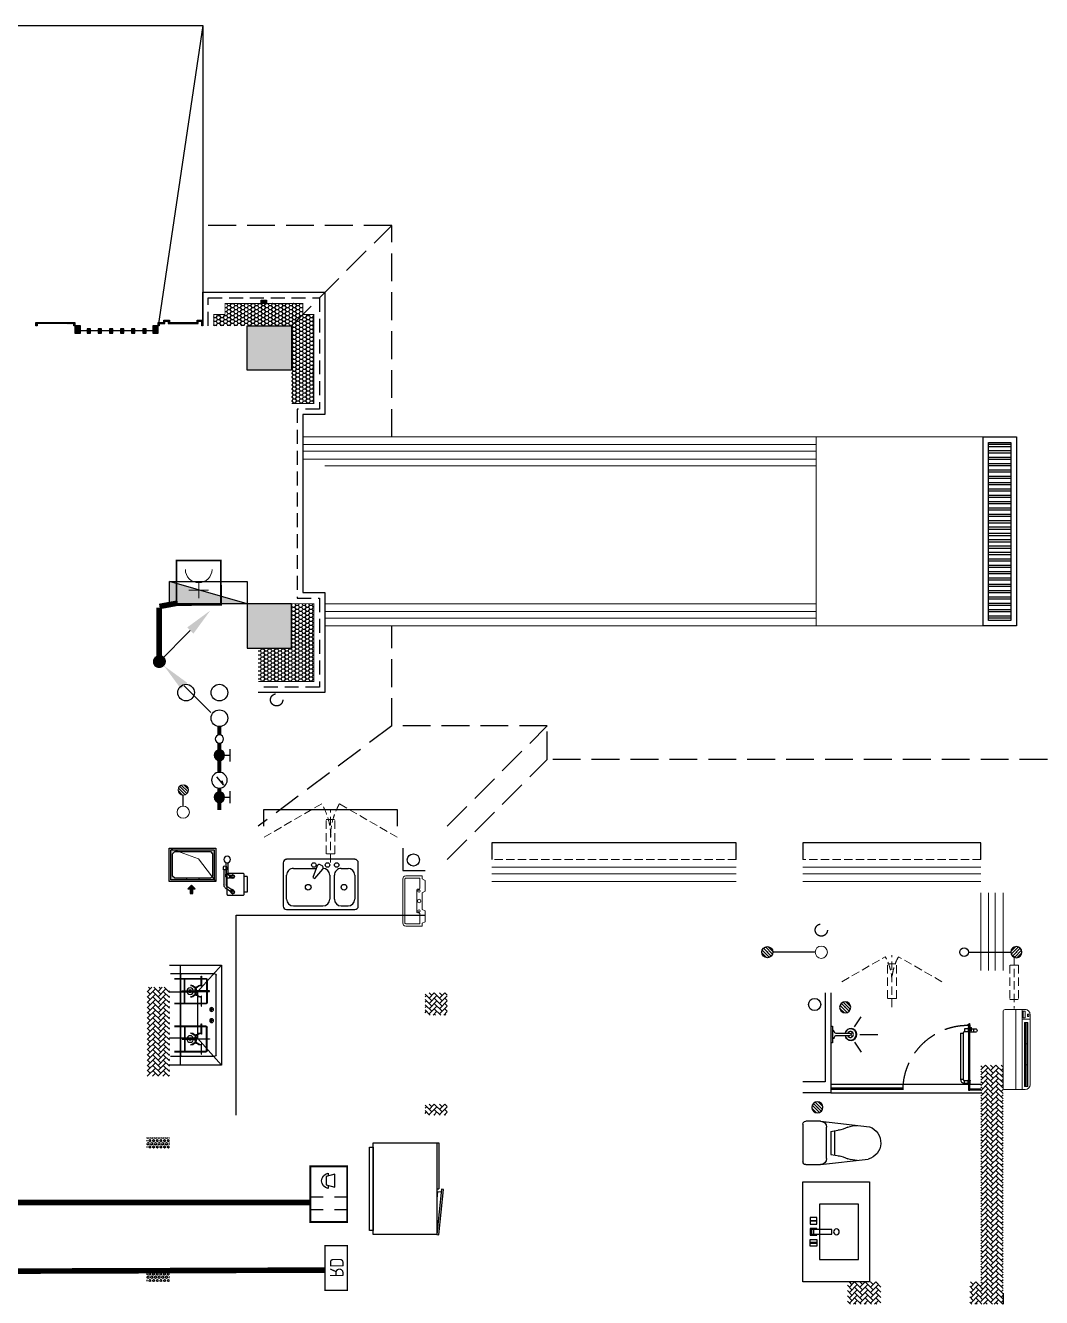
# Model space of a CAD drawing. Extents: x 3443499 to 7125205, y -1700016 to -264854.
# Drawn here: x 3533614 to 3542755, y -1042412 to -1030972 of the extents above; entities that cross this region are included whole.
import ezdxf
from ezdxf.enums import TextEntityAlignment as Align

# ---------------------------------------------------------------- set-up
doc = ezdxf.new("R2010")
doc.units = 0
doc.header["$LTSCALE"] = 1000
doc.header["$MEASUREMENT"] = 0
doc.linetypes.add('DASH', pattern=[0.35, 0.25, -0.1])
doc.linetypes.add('HIDDEN', pattern=[0.375, 0.25, -0.125])
doc.layers.get('0').update_dxf_attribs({"linetype": 'CONTINUOUS'})
for name, color, linetype in [('!校对', 2, 'CONTINUOUS'), ('A-EQPM-MECH', 191, 'CONTINUOUS'), ('AH-FURNITURE', 1, 'CONTINUOUS'), ('EQUIP-安防', 3, 'CONTINUOUS'), ('EQUIP_消火栓', 7, 'CONTINUOUS'), ('IP-bath&kitchen-JOHNSON', 4, 'CONTINUOUS'), ('LVTRY', 252, 'CONTINUOUS'), ('LWIRE', 4, 'CONTINUOUS'), ('P-bath&kitchen-JOHNSON', 4, 'CONTINUOUS'), ('VPIPE-中水', 122, 'CONTINUOUS'), ('VPIPE-凝结', 150, 'CONTINUOUS'), ('VPIPE-消防', 1, 'TG_X'), ('VPIPE-给水', 3, 'TG_J'), ('VPIPE-雨水', 4, 'DASH'), ('WIRE-安防', 4, 'CONTINUOUS'), ('WIRE-消防', 4, 'CONTINUOUS'), ('WIRE-综合布线', 5, 'DASH'), ('保温', 6, 'CONTINUOUS'), ('卫生间', 6, 'CONTINUOUS'), ('建筑-排气道', 252, 'CONTINUOUS'), ('污水', 3, 'CONTINUOUS'), ('看线', 185, 'CONTINUOUS'), ('立面', 73, 'CONTINUOUS'), ('立面-看线', 251, 'CONTINUOUS'), ('给水', 4, 'CONTINUOUS'), ('铝合金', 144, 'CONTINUOUS')]:
    doc.layers.add(name, color=color, linetype=linetype)
for name, color, linetype, lineweight in [('EQUIP-消防', 3, 'CONTINUOUS', 20), ('EQUIP_地漏', 7, 'CONTINUOUS', 18), ('PUB_HATCH', 8, 'CONTINUOUS', 9), ('STAIR', 252, 'CONTINUOUS', 20), ('VPIPE-废水', 31, 'TG_F', 18), ('WINDOW', 146, 'CONTINUOUS', 20), ('平面-栏杆', 56, 'CONTINUOUS', 15), ('平面-看线', 252, 'CONTINUOUS', 15), ('平面-空调室内机', 176, 'CONTINUOUS', 9), ('平面-空调预留孔', 252, 'CONTINUOUS', 15), ('立面-洞口示意', 252, 'CONTINUOUS', 13)]:
    doc.layers.add(name, color=color, linetype=linetype, lineweight=lineweight)
doc.styles.add('_TEL_DIM', font='SIMPLEX', dxfattribs={"width": 0.8, "height": 3.5, "bigfont": 'HZTXT'})
doc.styles.add('DIM_FONT', font='SIMPLEX', dxfattribs={"width": 0.7, "bigfont": 'GBCBIG'})
doc.styles.get("Standard").update_dxf_attribs({"font": 'gbenor.shx', "bigfont": 'gbcbig.shx'})
doc.styles.add('TG_LINETYPE', font='SIMPLEX', dxfattribs={"width": 0.8, "height": 3, "bigfont": 'HZTXT'})
doc.linetypes.add('TG_F', pattern='A,2,-0.3,["F",TG_LINETYPE,S=0.1,R=0,X=-0.23,Y=-0.15],0', length=2.3)
doc.linetypes.add('TG_J', pattern='A,2,-0.22,["J",TG_LINETYPE,S=0.1,R=0,X=-0.18,Y=-0.15],0', length=2.22)
doc.linetypes.add('TG_X', pattern='A,4,-0.3,["X",TG_LINETYPE,S=0.1,R=0,X=-0.23,Y=-0.15],0', length=4.3)

# ---------------------------------------------------------------- blocks, each defined once
blk = doc.blocks.new('135')
blk.add_hatch(color=256).paths.add_polyline_path([(5, 2), (4, -1), (-5, 2), (-4, 5)])
for p, q in [((-6, 19), (-3, 19)), ((-3, 19), (-6, 19)), ((-6, 3), (5, -2)), ((-6, 3), (-5, 3)), ((-5, 11), (-5, 31)), ((5, 11), (-5, 11)), ((5, 10), (-5, 10)), ((-5, 3), (-4, 6)), ((-4, 6), (5, 2)), ((0, 0), (0, 39)), ((6, 19), (3, 19)), ((3, 19), (6, 19)), ((4, -1), (5, 2)), ((5, 11), (5, 32)), ((4, -1), (6, -2))]:
    blk.add_line(p, q)
for centre, radius, start, end in [((6, 16), 13.5, 151.0147, 204.8403), ((13, 4), 20.5, 163.0924, 182.0012), ((-6, 4), 1, 184.2275, 248.4661), ((-5, 22), 0.5, 335.7643, 151.0147), ((4, 18), 9.42, 155.7643, 171.9773), ((9, 15), 14.6, 166.278, 198.0953), ((14, 4), 19.5, 163.7443, 182.5269), ((-5, 3), 0.5, 181.9385, 247.2597), ((5, 22), 0.5, 29.8425, 204.574), ((-6, 17), 11.7, 10.475, 24.574), ((-6, 15), 12.4, 338.6449, 16.0476), ((29, 7), 24, 172.9439, 199.2318), ((-6, 16), 13.4, 334.9111, 29.8425), ((26, 6), 20.6, 169.1454, 199.9526), ((6, -1), 1.17, 247.4597, 19.9526), ((6, -1), 0.5, 247.4597, 19.2318)]:
    blk.add_arc(centre, radius, start, end)
blk.add_open_spline([(-5, 31), (-4, 31), (-2, 33), (1, 29), (3, 31), (5, 32)], degree=3, knots=[0, 0, 0, 0, 3.066329, 6.218313, 11.124135, 11.124135, 11.124135, 11.124135])
blk = doc.blocks.new('FSFSFSFS')
at = {"color": 252}
for p, q in [((496253, 524926), (496295, 524968)), ((496256, 524900), (496321, 524965)), ((496267, 524883), (496338, 524954)), ((496284, 524872), (496349, 524937)), ((496309, 524869), (496352, 524911)), ((496503, 524026), (496545, 524068)), ((496506, 524000), (496571, 524065)), ((496517, 523983), (496588, 524054)), ((496534, 523972), (496599, 524037)), ((496559, 523969), (496602, 524011)), ((496523, 523893), (496083, 523843)), ((496523, 523893), (496657, 523893)), ((496682, 523868), (496682, 523528)), ((496431, 523802), (496352, 523815)), ((496399, 523807), (496399, 523590)), ((496431, 523802), (496431, 523595)), ((496470, 523557), (496470, 523840)), ((496523, 523503), (496095, 523552)), ((496431, 523595), (496352, 523582)), ((496657, 523503), (496523, 523503))]:
    blk.add_line(p, q, dxfattribs=at)
for points in [[(496182, 523148), (496532, 523148), (496532, 522649), (496182, 522649)], [(496617, 523029), (496617, 522969), (496557, 522969), (496557, 523029)], [(496562, 523002), (496562, 522996), (496612, 522996), (496612, 523002)], [(496587, 522919), (496587, 522879), (496422, 522879), (496422, 522919)], [(496617, 522769), (496617, 522829), (496557, 522829), (496557, 522769)], [(496587, 522879), (496587, 522919), (496607, 522919), (496607, 522879)], [(496562, 522796), (496562, 522802), (496612, 522802), (496612, 522796)]]:
    blk.add_lwpolyline(points, close=True, dxfattribs=at)
blk.add_lwpolyline([(496557, 522919), (496557, 522929), (496617, 522929), (496617, 522869), (496557, 522869), (496557, 522879)], dxfattribs=at)
blk.add_circle((496381, 522899), 26, dxfattribs=at)
for centre, radius, start, end in [((496195, 523632), 224, 68.5202, 90), ((496523, 523840), 53.3, 90, 180), ((496657, 523868), 25, 0, 90), ((496135, 523700), 153, 109.8819, 254.9227), ((496408, 524103), 294, 243.5369, 261.4828), ((496195, 523765), 224, 270, 291.4798), ((496408, 523293), 294, 98.5172, 116.4631), ((496523, 523557), 53.3, 180, 270), ((496657, 523528), 25, 270, 0)]:
    blk.add_arc(centre, radius, start, end, dxfattribs=at)
for centre, major_axis, start_param, end_param in [((496302, 524918), (35.4, 35.4), 5.497787, 11.780972), ((496552, 524018), (-35.4, 35.4), 3.926991, 10.210176)]:
    blk.add_ellipse(centre, major_axis=major_axis, ratio=1, start_param=start_param, end_param=end_param, dxfattribs=at)
for p in [(496302, 524918), (496552, 524018)]:
    blk.add_point(p, dxfattribs=at)
at = {"layer": 'IP-bath&kitchen-JOHNSON', "color": 252}
for p, q in [((496432, 525048), (496432, 524148)), ((496482, 525048), (496482, 524248)), ((496219, 524742), (496157, 524831)), ((496171, 524673), (496008, 524673)), ((496259, 524684), (496383, 524684)), ((496259, 524663), (496383, 524663)), ((496432, 524747), (496432, 524600)), ((496219, 524605), (496157, 524516)), ((496432, 524228), (495082, 524228)), ((496432, 524193), (495782, 524193)), ((495782, 524183), (495782, 524193)), ((496482, 524248), (496682, 524248)), ((495082, 524183), (495182, 524183)), ((495082, 524173), (495182, 524173)), ((496432, 524148), (495082, 524148)), ((495182, 524173), (495182, 524183)), ((496432, 524183), (495782, 524183)), ((496432, 524148), (496682, 524148))]:
    blk.add_line(p, q, dxfattribs=at)
for points in [[(496383, 524684, 0.21439), (496402, 524700, 7.649644)], [(496383, 524663, -0.214893), (496402, 524647, -7.649644)], [(496402, 524700, -0.364142), (496417, 524711, -0.020495)], [(496402, 524647, 0.364142), (496417, 524636, 0.020495)]]:
    blk.add_lwpolyline(points, format="xyb", dxfattribs=at)
blk.add_lwpolyline([(496432, 524747), (496417, 524747), (496417, 524600), (496432, 524600)], dxfattribs=at)
blk.add_arc((496259, 524674), 10.5, 89.9915, 269.9915, dxfattribs=at)
at = {"layer": 'IP-bath&kitchen-JOHNSON', "color": 252, "extrusion": (0, 0, -1)}
for centre, major_axis, ratio, start_param, end_param in [((496251, 524674), (0, 53.6), 0.987577, 1.76809, 7.656688), ((496254, 524674), (0, 51), 0.990052, 1.778622, 7.646156), ((496255, 524674), (0, 26.8), 0.994812, 1.973916, 7.450862), ((496243, 524686), (-1.43, 0), 0.85, 4.712389, 10.995574), ((496243, 524661), (-1.43, 0), 0.85, 4.712389, 10.995574), ((496268, 524686), (-1.43, 0), 0.85, 4.712389, 10.995574), ((496268, 524661), (-1.43, 0), 0.85, 4.712389, 10.995574)]:
    blk.add_ellipse(centre, major_axis=major_axis, ratio=ratio, start_param=start_param, end_param=end_param, dxfattribs=at)
at = {"layer": 'LVTRY', "color": 252}
for p, q in [((495176, 524723), (495121, 524723)), ((495176, 524697), (495121, 524697)), ((495145, 524697), (495145, 524723)), ((495168, 524735), (495166, 524733)), ((495166, 524708), (495166, 524733)), ((495168, 524706), (495166, 524708)), ((495171, 524735), (495168, 524735)), ((495168, 524735), (495168, 524718)), ((495168, 524706), (495168, 524723)), ((495171, 524706), (495168, 524706)), ((495171, 524735), (495171, 524706)), ((495186, 524735), (495184, 524734)), ((495184, 524733), (495184, 524734)), ((495184, 524708), (495184, 524707)), ((495186, 524706), (495184, 524707)), ((495192, 524735), (495186, 524735)), ((495186, 524733), (495186, 524735)), ((495186, 524708), (495186, 524706)), ((495192, 524706), (495186, 524706)), ((495190, 524735), (495187, 524733)), ((495187, 524718), (495187, 524733)), ((495187, 524718), (495187, 524708)), ((495190, 524706), (495187, 524708)), ((495190, 524716), (495190, 524735)), ((495190, 524725), (495190, 524706)), ((495192, 524706), (495192, 524735)), ((495198, 524723), (495230, 524723)), ((495198, 524697), (495230, 524697)), ((495230, 524723), (495230, 524697)), ((495240, 524687), (495240, 524271)), ((495265, 524687), (495240, 524687)), ((495265, 524687), (495265, 524271)), ((495179, 524263), (495177, 524261)), ((495177, 524235), (495177, 524261)), ((495179, 524233), (495179, 524263)), ((495181, 524263), (495179, 524263)), ((495181, 524233), (495179, 524233)), ((495181, 524233), (495181, 524263)), ((495193, 524263), (495196, 524263)), ((495193, 524263), (495193, 524233)), ((495193, 524233), (495196, 524233)), ((495196, 524263), (495196, 524233)), ((495196, 524263), (495198, 524261)), ((495196, 524233), (495198, 524235)), ((495198, 524261), (495198, 524235)), ((495230, 524261), (495198, 524261)), ((495230, 524235), (495198, 524235)), ((495230, 524235), (495230, 524261)), ((495265, 524271), (495240, 524271)), ((496682, 523348), (496082, 523348)), ((496082, 523348), (496082, 522448)), ((496682, 522448), (496682, 523348)), ((496082, 522448), (496682, 522448))]:
    blk.add_line(p, q, dxfattribs=at)
blk.add_lwpolyline([(495182, 524173), (495182, 524760), (495192, 524760), (495192, 524173)], close=True, dxfattribs=at)
blk.add_arc((495130, 524710), 15.3, 124.0384, 235.947, dxfattribs=at)
at = {"layer": 'LVTRY', "color": 252, "extrusion": (0, 0, -1)}
for centre, major_axis, start_param, end_param in [((495230, 524687), (7.33, 7.33), -0.78527, 0.785526), ((495230, 524271), (7.33, 7.33), 0.785526, 2.356322), ((495230, 524271), (-25.3, 25.3), 2.356322, 3.927118)]:
    blk.add_ellipse(centre, major_axis=major_axis, ratio=1, start_param=start_param, end_param=end_param, dxfattribs=at)
at = {"layer": 'P-bath&kitchen-JOHNSON', "color": 252, "linetype": 'DASH'}
blk.add_arc((495196, 524171), 586, 0.6078, 90.2033, dxfattribs=at)
at = {"layer": 'LVTRY', "color": 252, "rotation": 180.0073149038002}
blk.add_blockref('135', (495187, 524771), dxfattribs=at)
blk = doc.blocks.new('rtyg7uyhg')
at = {"layer": 'LVTRY'}
for p, q in [((193590, 45458), (193590, 45069)), ((194235, 45489), (193621, 45489)), ((193896, 45430), (193858, 45326)), ((193926, 45440), (193940, 45432)), ((194265, 45069), (194265, 45458)), ((193621, 45131), (193621, 45346)), ((193682, 45407), (193888, 45407)), ((193858, 45326), (193875, 45316)), ((193875, 45316), (193946, 45401)), ((194010, 45346), (194010, 45131)), ((194051, 45131), (194051, 45346)), ((194112, 45407), (194173, 45407)), ((194235, 45346), (194235, 45131)), ((193621, 45039), (194235, 45039)), ((193948, 45069), (193682, 45069)), ((194173, 45069), (194112, 45069))]:
    blk.add_line(p, q, dxfattribs=at)
for centre, radius in [((193866, 45438), 20.5), ((193989, 45438), 20.5), ((194071, 45438), 20.5), ((193815, 45238), 25.6), ((194137, 45238), 25.6)]:
    blk.add_circle(centre, radius, dxfattribs=at)
for centre, radius, start, end in [((193621, 45458), 30.7, 90, 180), ((193916, 45423), 20.5, 60, 159.4623), ((193930, 45414), 20.5, 320.5377, 60), ((194235, 45458), 30.7, 360, 90), ((193682, 45346), 61.4, 90, 180), ((193948, 45346), 61.4, 360, 90), ((194112, 45346), 61.4, 90, 180), ((194173, 45346), 61.4, 360, 90), ((193682, 45131), 61.4, 180, 270), ((193948, 45131), 61.4, 270, 360), ((194112, 45131), 61.4, 180, 270), ((194173, 45131), 61.4, 270, 360), ((193621, 45069), 30.7, 180, 270), ((194235, 45069), 30.7, 270, 360)]:
    blk.add_arc(centre, radius, start, end, dxfattribs=at)
at = {"layer": 'LVTRY', "style": 'DIM_FONT', "width": 0.8, "flags": 9}
for tag in ['YSIZE', 'XSIZE']:
    blk.add_attdef(tag, (193928, 45488), '', height=0.5, rotation=90, dxfattribs=at)
blk = doc.blocks.new('A-Kitchen-7')
at = {"layer": 'LVTRY'}
for p, q in [((-519, 780), (-7, 834)), ((-515, 756), (-519, 780)), ((-4, 811), (-515, 756)), ((515, 756), (-515, 756)), ((-515, 756), (-515, 40)), ((-486, 761), (-485, 756)), ((-29, 767), (-112, 756)), ((-29, 767), (-35, 806)), ((-7, 834), (-4, 811)), ((515, 780), (0, 780)), ((0, 756), (0, 780)), ((515, 756), (515, 780)), ((515, 40), (515, 756)), ((-515, 40), (515, 40))]:
    blk.add_line(p, q, dxfattribs=at)
blk.add_lwpolyline([(-469, 40), (-469, 0), (469, 0), (469, 40)], close=True, dxfattribs=at)
blk = doc.blocks.new('A$C60D053AF')
at = {"layer": 'AH-FURNITURE', "color": 8}
for p, q in [((233, -90), (128, -90)), ((233, -110), (128, -110)), ((193, -71), (328, -71)), ((193, -91), (328, -91)), ((342, -97), (370, -143)), ((356, -83), (384, -129)), ((245, -129), (245, -122)), ((265, -129), (265, -122)), ((255, -281), (255, -251)), ((255, -281), (393, -281)), ((393, -281), (393, -251))]:
    blk.add_line(p, q, dxfattribs=at)
for points in [[(170, -68, 1), (170, -94), (193, -94), (193, -68)], [(234, -251), (414, -251, 0.414214), (424, -241), (424, -111, 0.414214), (414, -101), (234, -101, 0.414214), (224, -111), (224, -241, 0.414214)], [(268, -122), (268, -107, 0.414214), (248, -87), (233, -87), (233, -113), (242, -113), (242, -122)], [(242, -152, 1), (268, -152), (268, -129), (242, -129)], [(384, -161, 1), (402, -143), (386, -127), (368, -145)]]:
    blk.add_lwpolyline(points, format="xyb", close=True, dxfattribs=at)
for centre, radius in [((100, -100), 30), ((255, -152), 15), ((255, -152), 10), ((393, -152), 15), ((393, -152), 10)]:
    blk.add_circle(centre, radius, dxfattribs=at)
for radius in [40, 20]:
    blk.add_arc((328, -111), radius, 45, 90, dxfattribs=at)
blk = doc.blocks.new('FRSDFDGDGDRGDR')
at = {"layer": '平面-空调预留孔', "color": 252}
for p, q in [((699612, 775044), (699612, 775441)), ((699619, 775448), (699746, 775448)), ((699746, 775448), (699746, 775355)), ((699720, 775342), (699720, 775143)), ((699727, 775349), (699740, 775349)), ((699727, 775136), (699740, 775136)), ((699746, 775130), (699746, 775037)), ((699746, 775037), (699619, 775037))]:
    blk.add_line(p, q, dxfattribs=at)
blk.add_lwpolyline([(699766, 775167), (699793, 775154), (699793, 775057), (699766, 775044), (699766, 775018), (699619, 775018, -0.414214), (699593, 775044), (699593, 775441, -0.414214), (699619, 775468), (699766, 775468), (699766, 775441), (699793, 775428), (699793, 775332), (699766, 775318)], format="xyb", close=True, dxfattribs=at)
for centre, radius in [((699740, 775332), 10.6), ((699740, 775243), 15.8), ((699740, 775154), 10.6)]:
    blk.add_circle(centre, radius, dxfattribs=at)
for centre, start, end in [((699619, 775441), 90, 180), ((699727, 775342), 90, 180), ((699740, 775355), 270, 360), ((699727, 775143), 180, 270), ((699740, 775130), 0, 90), ((699619, 775044), 180, 270)]:
    blk.add_arc(centre, 6.6, start, end, dxfattribs=at)
blk = doc.blocks.new('*U161')
h = blk.add_hatch(color=5)
h.set_gradient(color1=(0, 0, 255), rotation=180, tint=1)
h.paths.add_polyline_path([(0, 0), (-6.35, -6.35), (-6.35, -2.159), (-15, -2.159), (-15, 2.159), (-6.35, 2.159), (-6.35, 6.35)])
at = {"color": 0, "linetype": 'Continuous'}
blk.add_lwpolyline([(0, 0), (-6.35, -6.35), (-6.35, -2.159), (-15, -2.159), (-15, 2.159), (-6.35, 2.159), (-6.35, 6.35)], close=True, dxfattribs=at)
blk = doc.blocks.new('sgrsefv')
at = {"layer": 'PUB_HATCH'}
blk.add_hatch(color=252, dxfattribs=at).paths.add_polyline_path([(1112933, 840916), (1112933, 840646), (1113073, 840646), (1113073, 840661), (1112968, 840661), (1112948, 840681), (1112948, 840881), (1112968, 840901), (1113288, 840901), (1113308, 840881), (1113308, 840681), (1113288, 840661), (1113183, 840661), (1113183, 840646), (1113323, 840646), (1113323, 840916)])
at = {"layer": 'LVTRY', "color": 252}
for p, q in [((1113073, 840661), (1113073, 840646)), ((1113183, 840661), (1113183, 840646))]:
    blk.add_line(p, q, dxfattribs=at)
for points in [[(1112918, 840931), (1113338, 840931), (1113338, 840631), (1112918, 840631)], [(1112933, 840916), (1113323, 840916), (1113323, 840646), (1112933, 840646)], [(1113288, 840661), (1112968, 840661), (1112948, 840681), (1112948, 840881), (1112968, 840901), (1113288, 840901), (1113308, 840881), (1113308, 840681), (1113288, 840661)]]:
    blk.add_lwpolyline(points, close=True, dxfattribs=at)
at = {"layer": '立面-洞口示意', "color": 252}
blk.add_lwpolyline([(1112918, 840931), (1113182, 840837), (1113338, 840631)], dxfattribs=at)
at = {"layer": '建筑-排气道', "color": 252, "xscale": -5, "yscale": 5, "zscale": 5, "rotation": 270}
blk.add_blockref('*U161', (1113118, 840599), dxfattribs=at)
blk = doc.blocks.new('GDGDGDRGDG')
at = {"layer": 'IP-bath&kitchen-JOHNSON', "color": 8}
blk.add_lwpolyline([(500282, 526348), (500282, 526148), (500082, 526148)], dxfattribs=at)
at = {"layer": 'LVTRY', "color": 251}
for p, q in [((502128, 525056), (501912, 525298)), ((502382, 525298), (501912, 525298)), ((501912, 525298), (501912, 524398)), ((502282, 524398), (502282, 525298)), ((502382, 525056), (502128, 525056)), ((502128, 525056), (502128, 524640)), ((501912, 524398), (502128, 524640)), ((502128, 524640), (502382, 524640)), ((501912, 524398), (502382, 524398))]:
    blk.add_line(p, q, dxfattribs=at)
at = {"layer": 'LVTRY'}
for p, q in [((501972, 525218), (502372, 525218)), ((501962, 524488), (501962, 525208)), ((502042, 525168), (502042, 524958)), ((502047, 525168), (502047, 524958)), ((502337, 525178), (502052, 525178)), ((502337, 525173), (502052, 525173)), ((502093, 525198), (502093, 525108)), ((502097, 525198), (502093, 525198)), ((502093, 525108), (502097, 525108)), ((502097, 525108), (502097, 525198)), ((502242, 524958), (502242, 525168)), ((502247, 524958), (502247, 525168)), ((502282, 525208), (502282, 524488)), ((502022, 525066), (502150, 525066)), ((502022, 525061), (502022, 525066)), ((502150, 525061), (502022, 525061)), ((502093, 524928), (502093, 525018)), ((502093, 525018), (502097, 525018)), ((502097, 525018), (502097, 524928)), ((502267, 525066), (502140, 525066)), ((502140, 525066), (502140, 525061)), ((502140, 525061), (502267, 525061)), ((502150, 525066), (502150, 525061)), ((502267, 525061), (502267, 525066)), ((502282, 524640), (502282, 525056)), ((501983, 524898), (502022, 524898)), ((502002, 524879), (502002, 524918)), ((502052, 524953), (502337, 524953)), ((502052, 524948), (502337, 524948)), ((502097, 524928), (502093, 524928)), ((501983, 524798), (502022, 524798)), ((502002, 524779), (502002, 524818)), ((502093, 524768), (502093, 524678)), ((502097, 524768), (502093, 524768)), ((502097, 524678), (502097, 524768)), ((502042, 524528), (502042, 524738)), ((502047, 524528), (502047, 524738)), ((502052, 524748), (502337, 524748)), ((502052, 524743), (502337, 524743)), ((502093, 524678), (502097, 524678)), ((502242, 524738), (502242, 524528)), ((502247, 524738), (502247, 524528)), ((502150, 524636), (502022, 524636)), ((502022, 524636), (502022, 524631)), ((502022, 524631), (502150, 524631)), ((502093, 524498), (502093, 524588)), ((502093, 524588), (502097, 524588)), ((502097, 524588), (502097, 524498)), ((502140, 524631), (502140, 524636)), ((502140, 524636), (502267, 524636)), ((502267, 524631), (502140, 524631)), ((502150, 524631), (502150, 524636)), ((502267, 524636), (502267, 524631)), ((502372, 524478), (501972, 524478)), ((502337, 524523), (502052, 524523)), ((502337, 524518), (502052, 524518)), ((502097, 524498), (502093, 524498))]:
    blk.add_line(p, q, dxfattribs=at)
blk.add_lwpolyline([(501782, 523948), (501782, 525748), (500082, 525748)], dxfattribs=at)
for centre, radius in [((502195, 525063), 29.7), ((502195, 525063), 11.7), ((502002, 524898), 17), ((502002, 524798), 17), ((502195, 524633), 29.7), ((502195, 524633), 11.7)]:
    blk.add_circle(centre, radius, dxfattribs=at)
for centre, radius, start, end in [((501972, 525208), 10, 90, 180), ((502272, 525208), 10, 0, 90), ((502052, 525168), 10, 90, 180), ((502052, 525168), 5, 90, 180), ((502095, 525063), 56.7, 2.2742, 87.7258), ((502095, 525063), 52.2, 2.4704, 87.5296), ((502195, 525063), 56.7, 92.2742, 177.7258), ((502195, 525063), 52.2, 92.4704, 177.5296), ((502237, 525168), 10, 0, 90), ((502237, 525168), 5, 0, 90), ((502095, 525063), 56.7, 272.2742, 357.7258), ((502095, 525063), 52.2, 272.4704, 357.5296), ((502195, 525063), 56.7, 182.2742, 267.7258), ((502195, 525063), 52.2, 182.4704, 267.5296), ((502052, 524958), 10, 180, 270), ((502052, 524958), 5, 180, 270), ((502237, 524958), 5, 270, 0), ((502237, 524958), 10, 270, 0), ((502052, 524738), 10, 90, 180), ((502052, 524738), 5, 90, 180), ((502095, 524633), 56.7, 2.2742, 87.7258), ((502095, 524633), 52.2, 2.4704, 87.5296), ((502195, 524633), 56.7, 92.2742, 177.7258), ((502195, 524633), 52.2, 92.4704, 177.5296), ((502237, 524738), 10, 0, 90), ((502237, 524738), 5, 0, 90), ((502095, 524633), 56.7, 272.2742, 357.7258), ((502095, 524633), 52.2, 272.4704, 357.5296), ((502195, 524633), 56.7, 182.2742, 267.7258), ((502195, 524633), 52.2, 182.4704, 267.5296), ((501972, 524488), 10, 180, 270), ((502052, 524528), 10, 180, 270), ((502052, 524528), 5, 180, 270), ((502237, 524528), 5, 270, 0), ((502237, 524528), 10, 270, 0), ((502272, 524488), 10, 270, 0)]:
    blk.add_arc(centre, radius, start, end, dxfattribs=at)
at = {"xscale": -1}
for name, p in [('rtyg7uyhg', (694948, 480760)), ('sgrsefv', (1615301, -314583)), ('FRSDFDGDGDRGDR', (1199875, -249369))]:
    blk.add_blockref(name, p, dxfattribs=at)
at = {"rotation": 270}
blk.add_blockref('A$C60D053AF', (501962, 526348), dxfattribs=at)
at = {"layer": 'LVTRY', "color": 1, "extrusion": (0, 0, -1), "xscale": -0.7999999999883585, "yscale": 0.7999999999883585, "zscale": -0.7999999999883585, "rotation": 270}
blk.add_blockref('A-Kitchen-7', (-500582, 523286), dxfattribs=at)
blk = doc.blocks.new('A$C001338C2')
at = {"color": 8}
for p, q in [((845, 304), (55, 304)), ((109, 215), (109, 304)), ((0, 249), (0, 22)), ((900, 22), (900, 249)), ((22, 0), (878, 0))]:
    blk.add_line(p, q, dxfattribs=at)
at = {"color": 8, "lineweight": 5}
for p, q in [((900, 215), (0, 215)), ((900, 143), (0, 143)), ((865, 279), (144, 279)), ((144, 279), (144, 266)), ((387, 279), (144, 279)), ((144, 279), (144, 253)), ((144, 266), (865, 266)), ((144, 240), (144, 253)), ((144, 253), (865, 253)), ((865, 240), (144, 240)), ((387, 240), (387, 279)), ((622, 240), (387, 240)), ((865, 279), (622, 279)), ((622, 279), (622, 240)), ((865, 253), (865, 279)), ((865, 266), (865, 240))]:
    blk.add_line(p, q, dxfattribs=at)
at = {"color": 8}
for points in [[(73, 275), (57, 275, -0.414214), (51, 281), (51, 283, -0.414214), (57, 289), (73, 289, -0.414214), (79, 283), (79, 281, -0.414214)], [(89, 226), (22, 226, -0.414214), (17, 232), (17, 243, -0.414214), (22, 249), (89, 249, -0.414214), (95, 243), (95, 232, -0.414214)]]:
    blk.add_lwpolyline(points, format="xyb", close=True, dxfattribs=at)
for centre, radius, start, end in [((55, 249), 55, 90, 180), ((845, 249), 55, 360, 90), ((22, 22), 22, 180, 270), ((878, 22), 22, 270, 360)]:
    blk.add_arc(centre, radius, start, end, dxfattribs=at)
blk = doc.blocks.new('dongkong')
at = {"layer": '平面-空调预留孔', "color": 8, "linetype": 'HIDDEN', "ltscale": 0.3}
for p, q in [((-603796, 210900), (-603796, 210431)), ((-603836, 210821), (-603836, 210511)), ((-603836, 210821), (-603756, 210821)), ((-603756, 210821), (-603756, 210511))]:
    blk.add_line(p, q, dxfattribs=at)
blk.add_lwpolyline([(-603756, 210511), (-603836, 210511)], dxfattribs=at)
blk = doc.blocks.new('A$C2705576B')
at = {"layer": '给水'}
h = blk.add_hatch(color=252, dxfattribs=at)
edge = h.paths.add_edge_path()
edge.add_arc((417, -1741), 47.2, 0, 360)
h = blk.add_hatch(color=252, dxfattribs=at)
edge = h.paths.add_edge_path()
edge.add_arc((795, -1741), 47.2, 0, 360)
at = {"layer": '给水', "color": 252}
for p, q in [((363, -1645), (472, -1645)), ((417, -1741), (417, -1645)), ((601, -1768), (525, -1704)), ((525, -1704), (564, -1715)), ((740, -1645), (849, -1645)), ((795, -1741), (795, -1645))]:
    blk.add_line(p, q, dxfattribs=at)
at = {"layer": '给水', "color": 252, "const_width": 35.4}
for points in [[(499, -1741), (302, -1741)], [(903, -1741), (641, -1741)], [(1053, -1741), (978, -1741)]]:
    blk.add_lwpolyline(points, dxfattribs=at)
at = {"layer": '给水', "color": 252}
for centre, radius in [((417, -1741), 47.2), ((570, -1741), 70.8), ((795, -1741), 47.2), ((941, -1741), 37.5)]:
    blk.add_circle(centre, radius, dxfattribs=at)
blk = doc.blocks.new('$TwtSys$00000141')
at = {"color": 1}
for p, q in [((-47, 4), (-5, 46)), ((-47, 4), (-5, 46)), ((-44, -18), (18, 44)), ((-44, -18), (18, 44)), ((-33, -33), (33, 33)), ((-33, -33), (33, 33)), ((-16, -44), (44, 16)), ((-16, -44), (44, 16)), ((6, -46), (46, -6)), ((6, -46), (46, -6))]:
    blk.add_line(p, q, dxfattribs=at)
blk.add_circle((0, 0), 47, dxfattribs=at)
blk.add_circle((0, 0), 47, dxfattribs=at)
blk = doc.blocks.new('A$C263B1184')
at = {"layer": '保温', "linetype": 'ByBlock', "ltscale": 10}
h = blk.add_hatch(dxfattribs=at)
h.set_pattern_fill('AR-HBONE', color=251, scale=55)
h.set_pattern_definition([(45, (-503782.47, -516048.46), (0, 47.4157523), [100.584, -33.528]), (135, (-503758.762, -516024.753), (3e-15, 47.4157523), [100.584, -33.528])])
h.paths.add_polyline_path([(1400, 8250), (1400, 9050), (1600, 9050), (1600, 8250)])
h = blk.add_hatch(dxfattribs=at)
h.set_pattern_fill('AR-HBONE', color=251, scale=55)
h.set_pattern_definition([(45, (-1012960.393, -342660.66), (0, 47.4157523), [100.584, -33.528]), (135, (-1012936.685, -342636.954), (3e-15, 47.4157523), [100.584, -33.528])])
h.paths.add_polyline_path([(3900, 8800), (3900, 9000), (4100, 9000), (4100, 8800)])
h = blk.add_hatch(dxfattribs=at)
h.set_pattern_fill('AR-HBONE', color=251, scale=55)
h.set_pattern_definition([(45, (-1017960.394, -343310.663), (0, 47.4157523), [100.584, -33.528]), (135, (-1017936.686, -343286.955), (3e-15, 47.4157523), [100.584, -33.528])])
h.paths.add_polyline_path([(8900, 6200), (8900, 8350), (9100, 8350), (9100, 6200)])
h = blk.add_hatch(dxfattribs=at)
h.set_pattern_fill('AR-HBONE', color=251, scale=55)
h.set_pattern_definition([(45, (-1012960.295, -343660.66), (0, 47.4157523), [100.584, -33.528]), (135, (-1012936.587, -343636.954), (3e-15, 47.4157523), [100.584, -33.528])])
h.paths.add_polyline_path([(3900, 7900), (3900, 8000), (4100, 8000), (4100, 7900)])
at = {"layer": '保温', "linetype": 'Continuous', "ltscale": 10}
h = blk.add_hatch(dxfattribs=at)
h.set_pattern_fill('HEX', color=251, scale=10, angle=90, style=0)
h.set_pattern_definition([(90, (-503782.47, -517398.46), (-16.49778, 1e-15), [9.525, -19.05]), (210, (-503782.47, -517398.46), (8.24889, -14.2874966), [9.525, -19.05]), (150, (-503782.47, -517388.935), (-8.24889, -14.2874966), [9.525, -19.05])])
h.paths.add_polyline_path([(1400, 7600), (1400, 7700), (1600, 7700), (1600, 7600)])
h = blk.add_hatch(dxfattribs=at)
h.set_pattern_fill('HEX', color=251, scale=10, angle=90, style=0)
h.set_pattern_definition([(90, (-503782.47, -518598.46), (-16.49778, 1e-15), [9.525, -19.05]), (210, (-503782.47, -518598.46), (8.24889, -14.2874966), [9.525, -19.05]), (150, (-503782.47, -518588.935), (-8.24889, -14.2874966), [9.525, -19.05])])
h.paths.add_polyline_path([(1400, 6400), (1400, 6500), (1600, 6500), (1600, 6400)])
at = {"layer": '保温', "linetype": 'ByBlock', "ltscale": 10}
h = blk.add_hatch(dxfattribs=at)
h.set_pattern_fill('AR-HBONE', color=251, scale=55)
h.set_pattern_definition([(45, (-1016860.394, -345260.66), (0, 47.4157523), [100.584, -33.528]), (135, (-1016836.686, -345236.954), (3e-15, 47.4157523), [100.584, -33.528])])
h.paths.add_polyline_path([(7700, 6200), (7700, 6400), (8000, 6400), (8000, 6200)])
h = blk.add_hatch(dxfattribs=at)
h.set_pattern_fill('AR-HBONE', color=251, scale=55)
h.set_pattern_definition([(45, (-1017760.394, -345260.66), (0, 47.4157523), [100.584, -33.528]), (135, (-1017736.686, -345236.954), (3e-15, 47.4157523), [100.584, -33.528])])
h.paths.add_polyline_path([(8800, 6200), (8800, 6400), (8900, 6400), (8900, 6200)])
at = {"layer": '保温', "color": 251, "linetype": 'ByBlock', "ltscale": 10}
blk.add_line((9100, 6300), (9100, 6200), dxfattribs=at)
blk = doc.blocks.new('$TwtSys$00000434')
at = {"color": 252}
for p, q in [((-0.5, 0.5), (-0.5, -0.5)), ((-0.5, -0.5), (0.5, 0.5)), ((0.5, 0.5), (-0.5, 0.5)), ((0.5, -0.5), (0.5, 0.5)), ((-0.5, -0.5), (0.5, -0.5))]:
    blk.add_line(p, q, dxfattribs=at)
blk.add_solid([(0.5, -0.5), (0.5, 0.5), (-0.5, -0.5)], dxfattribs=at)
blk = doc.blocks.new('HFGHFHF')
at = {"layer": '卫生间', "color": 252, "linetype": 'DASH'}
for p, q in [((288417, 688257), (289317, 689157)), ((289317, 684657), (288117, 683757)), ((289817, 683757), (290716, 684657)), ((289817, 683457), (290716, 684357))]:
    blk.add_line(p, q, dxfattribs=at)
for points in [[(289317, 687257), (289317, 689157), (287617, 689157)], [(299517, 683357), (298717, 683357), (298716, 684357), (290716, 684357), (290716, 684657), (289317, 684657), (289317, 685557)]]:
    blk.add_lwpolyline(points, dxfattribs=at)
blk = doc.blocks.new('$lvtry$00000171')
for p, q in [((-74, 11), (-11, 74)), ((-70, -27), (27, 70)), ((-53, -53), (53, 53)), ((-27, -70), (70, 27)), ((11, -74), (74, -11))]:
    blk.add_line(p, q)
blk.add_circle((0, 0), 75)
blk.add_point((0, 0))
blk = doc.blocks.new('A$C028C60F5')
at = {"color": 252}
blk.add_lwpolyline([(400, 0), (0, 0), (0, -400), (400, -400)], close=True, dxfattribs=at)
at = {"layer": 'PUB_HATCH', "color": 252}
blk.add_solid([(0, -400), (400, -400), (0, 0), (400, 0)], dxfattribs=at)
blk = doc.blocks.new('A$C3EFA6995')
for p in [(9700, 100), (9700, -2400), (15900, -2400)]:
    blk.add_blockref('A$C028C60F5', p)
at = {"xscale": -1}
blk.add_blockref('A$C028C60F5', (16300, 100), dxfattribs=at)
blk = doc.blocks.new('A$C787F6C08')
h = blk.add_hatch()
h.set_pattern_fill('ANSI32', color=252, scale=12, angle=135)
h.set_pattern_definition([(180, (0, 0), (-4e-15, -57.15), []), (180, (-19.05, 19.05), (-4e-15, -57.15), [])])
h.paths.add_polyline_path([(50, -1650), (250, -1650), (250, -50), (50, -50)])
at = {"color": 252}
for points in [[(0, 0), (300, 0), (300, -1700), (0, -1700)], [(50, -50), (250, -50), (250, -1650), (50, -1650)]]:
    blk.add_lwpolyline(points, close=True, dxfattribs=at)
blk = doc.blocks.new('A$C16051DAC')
at = {"layer": '立面'}
h = blk.add_hatch(dxfattribs=at)
h.set_pattern_fill('ANSI31', color=252, scale=2)
h.set_pattern_definition([(45, (-878350.0308, -778265.5013), (-2.24506403, 2.24506403), [])])
h.paths.add_polyline_path([(16075, 17300), (16025, 17300), (16025, 17330), (16075, 17330)])
h = blk.add_hatch(dxfattribs=at)
h.set_pattern_fill('ANSI31', color=252, scale=2)
h.set_pattern_definition([(45, (-878550.0308, -779335.0008), (-2.24506403, 2.24506403), [])])
edge = h.paths.add_edge_path()
edge.add_line((14350, 17100), (14340, 17100))
edge.add_line((14340, 17100), (14340, 17120))
edge.add_line((14340, 17120), (14010, 17120))
edge.add_line((14010, 17120), (14010, 17100))
edge.add_line((14010, 17100), (14000, 17100))
edge.add_line((14000, 17100), (14000, 17130))
edge.add_line((14000, 17130), (14350, 17130))
edge.add_line((14350, 17130), (14350, 17100))
h = blk.add_hatch(dxfattribs=at)
h.set_pattern_fill('ANSI31', color=252, scale=2)
h.set_pattern_definition([(45, (-689702.5144, -937980.51), (-2.24506403, 2.24506403), [])])
h.paths.add_polyline_path([(14400, 17100), (14350, 17100), (14350, 17033), (14400, 17033)])
h = blk.add_hatch(dxfattribs=at)
h.set_pattern_fill('ANSI31', color=252, scale=2)
h.set_pattern_definition([(45, (-689792.517, -937980.519), (-2.24506403, 2.24506403), [])])
h.paths.add_polyline_path([(14490, 17073), (14460, 17073), (14460, 17033), (14490, 17033)])
h = blk.add_hatch(dxfattribs=at)
h.set_pattern_fill('ANSI31', color=252, scale=2)
h.set_pattern_definition([(45, (-689892.517, -937980.518), (-2.24506403, 2.24506403), [])])
h.paths.add_polyline_path([(14590, 17073), (14560, 17073), (14560, 17033), (14590, 17033)])
h = blk.add_hatch(dxfattribs=at)
h.set_pattern_fill('ANSI31', color=252, scale=2)
h.set_pattern_definition([(45, (-689992.517, -937980.517), (-2.24506403, 2.24506403), [])])
h.paths.add_polyline_path([(14690, 17073), (14660, 17073), (14660, 17033), (14690, 17033)])
h = blk.add_hatch(dxfattribs=at)
h.set_pattern_fill('ANSI31', color=252, scale=2)
h.set_pattern_definition([(45, (-690092.517, -937980.5162), (-2.24506403, 2.24506403), [])])
h.paths.add_polyline_path([(14790, 17073), (14760, 17073), (14760, 17033), (14790, 17033)])
h = blk.add_hatch(dxfattribs=at)
h.set_pattern_fill('ANSI31', color=252, scale=2)
h.set_pattern_definition([(45, (-690192.517, -937980.5153), (-2.24506403, 2.24506403), [])])
h.paths.add_polyline_path([(14890, 17073), (14860, 17073), (14860, 17033), (14890, 17033)])
h = blk.add_hatch(dxfattribs=at)
h.set_pattern_fill('ANSI31', color=252, scale=2)
h.set_pattern_definition([(45, (-690292.517, -937980.5144), (-2.24506403, 2.24506403), [])])
h.paths.add_polyline_path([(14990, 17073), (14960, 17073), (14960, 17033), (14990, 17033)])
h = blk.add_hatch(dxfattribs=at)
h.set_pattern_fill('ANSI31', color=252, scale=2)
h.set_pattern_definition([(45, (-690402.5177, -937980.5138), (-2.24506403, 2.24506403), [])])
h.paths.add_polyline_path([(15100, 17100), (15050, 17100), (15050, 17033), (15100, 17033)])
h = blk.add_hatch(dxfattribs=at)
h.set_pattern_fill('ANSI31', color=252, scale=2)
h.set_pattern_definition([(45, (-690342.282, -937980.3315), (-2.24506403, 2.24506403), [])])
h.paths.add_polyline_path([(15500, 17100), (15100, 17100), (15100, 17130), (15150, 17130), (15150, 17150), (15200, 17150), (15200, 17130), (15450, 17130), (15450, 17150), (15500, 17150)])
h.paths.add_polyline_path([(15490, 17100), (15110, 17100), (15110, 17120), (15160, 17120), (15160, 17140), (15190, 17140), (15190, 17120), (15460, 17120), (15460, 17140), (15490, 17140)])
at = {"layer": '立面-看线'}
h = blk.add_hatch(dxfattribs=at)
h.set_pattern_fill('HONEY', color=252, scale=13)
h.set_pattern_definition([(0, (-419317.216, -514916.725), (30.95625, 17.872595), [20.6375, -41.275]), (120, (-419317.216, -514916.725), (-30.9562463, 17.8726014), [20.6375, -41.275]), (60, (-419317.216, -514916.725), (3.7e-06, 35.7451964), [-41.275, 20.6375])])
h.paths.add_polyline_path([(15700, 17200), (15700, 17300), (16400, 17300), (16400, 17200), (16500, 17200), (16500, 16400), (16300, 16400), (16300, 17100), (15601, 17100), (15601, 17200)])
h = blk.add_hatch(dxfattribs=at)
h.set_pattern_fill('HONEY', color=252, scale=13)
h.set_pattern_definition([(0, (-419416.579, -518416.725), (30.95625, 17.872595), [20.6375, -41.275]), (120, (-419416.579, -518416.725), (-30.9562463, 17.8726014), [20.6375, -41.275]), (60, (-419416.579, -518416.725), (3.7e-06, 35.7451964), [-41.275, 20.6375])])
h.paths.add_polyline_path([(16000, 14200), (16300, 14200), (16300, 14600), (16499, 14600), (16500, 13900), (16000, 13900)])
at = {"color": 252, "const_width": 8}
for points in [[(16300, 16400), (16500, 16400), (16500, 17200), (16400, 17200), (16400, 17300), (16110, 17300), (16110, 17300), (15990, 17300), (15990, 17300), (15700, 17300), (15700, 17200), (15600, 17200), (15600, 17100)], [(16300, 14600), (16500, 14600), (16500, 13900), (16000, 13900)]]:
    blk.add_lwpolyline(points, dxfattribs=at)
at = {"layer": 'A-EQPM-MECH', "color": 252}
for points in [[(10500, 17100), (10500, 19800), (15500, 19800), (15500, 17100)], [(15500, 19800), (15100, 17100)]]:
    blk.add_lwpolyline(points, dxfattribs=at)
at = {"layer": 'STAIR', "color": 252}
blk.add_line((16600, 15840), (21020, 15840), dxfattribs=at)
blk.add_lwpolyline([(21020, 16100), (22520, 16100), (22520, 14400), (21020, 14400)], close=True, dxfattribs=at)
at = {"layer": 'VPIPE-中水', "color": 252, "linetype": 'Continuous'}
for centre in [(17395, 12295), (21005, 10995)]:
    blk.add_circle(centre, 55, dxfattribs=at)
at = {"layer": 'VPIPE-凝结', "color": 252}
blk.add_line((15325, 12780), (15325, 12878), dxfattribs=at)
at = {"layer": 'VPIPE-凝结', "color": 252, "ltscale": 0.1}
for p, q in [((21010, 11466), (20630, 11466)), ((22390, 11466), (22770, 11466))]:
    blk.add_line(p, q, dxfattribs=at)
at = {"layer": 'VPIPE-凝结', "color": 252}
blk.add_circle((22350, 11466), 40, dxfattribs=at)
at = {"layer": 'VPIPE-废水', "color": 252}
for centre in [(15325, 12725), (21065, 11465)]:
    blk.add_circle(centre, 55, dxfattribs=at)
at = {"layer": 'VPIPE-消防', "color": 252, "linetype": 'Continuous'}
blk.add_circle((15350, 13800), 75, dxfattribs=at)
at = {"layer": 'VPIPE-给水', "color": 252, "linetype": 'Continuous'}
for centre in [(15650, 13800), (15650, 13570)]:
    blk.add_circle(centre, 75, dxfattribs=at)
at = {"layer": 'VPIPE-雨水', "color": 252}
for centre in [(16165, 13735), (21065, 11665)]:
    blk.add_circle(centre, 55, dxfattribs=at)
at = {"layer": 'WINDOW', "color": 252, "linetype": 'DASH', "ltscale": 0.3}
for points in [[(16052, 12500), (16571, 12800, -0.131652), (16652, 12500)], [(17250, 12500), (16730, 12800, 0.131652), (16650, 12500)], [(21250, 11200), (21640, 11425, -0.131605), (21700, 11200)], [(22150, 11200), (21760, 11425, 0.131605), (21700, 11200)]]:
    blk.add_lwpolyline(points, format="xyb", dxfattribs=at)
at = {"layer": '平面-栏杆', "color": 252}
for p, q in [((21020, 16030), (16400, 16030)), ((21020, 15970), (16400, 15970)), ((21020, 14530), (16600, 14530)), ((21020, 14470), (16600, 14470))]:
    blk.add_line(p, q, dxfattribs=at)
for points in [[(18100, 12230), (20300, 12230)], [(18100, 12170), (20300, 12170)], [(20900, 12230), (22500, 12230)], [(20900, 12170), (22500, 12170)], [(22570, 12000), (22570, 11300)], [(22630, 12000), (22630, 11300)]]:
    blk.add_lwpolyline(points, dxfattribs=at)
at = {"layer": '平面-看线', "color": 252}
for p, q in [((21020, 16100), (16400, 16100)), ((21020, 15900), (21020, 16100)), ((21020, 15900), (16400, 15900)), ((21020, 14600), (16600, 14600)), ((21020, 14400), (21020, 14600)), ((21020, 14400), (16600, 14400)), ((22700, 11300), (22700, 12000))]:
    blk.add_line(p, q, dxfattribs=at)
at = {"layer": '平面-看线', "color": 252, "linetype": 'DASH', "ltscale": 0.3}
for p, q in [((20300, 12300), (18100, 12300)), ((22500, 12300), (20900, 12300))]:
    blk.add_line(p, q, dxfattribs=at)
at = {"layer": '平面-看线', "color": 252}
for points in [[(18100, 12100), (20300, 12100)], [(20900, 12100), (22500, 12100)], [(22500, 12000), (22500, 11300)]]:
    blk.add_lwpolyline(points, dxfattribs=at)
at = {"layer": '看线', "color": 252}
blk.add_lwpolyline([(15500, 17100), (15500, 17400), (16600, 17400), (16600, 16300), (16400, 16300), (16400, 14700), (16600, 14700), (16600, 13800), (16000, 13800)], dxfattribs=at)
at = {"layer": '看线', "color": 252, "linetype": 'HIDDEN', "ltscale": 0.5}
blk.add_lwpolyline([(15550, 17100), (15550, 17350), (16550, 17350), (16550, 16350), (16350, 16350), (16350, 14650), (16550, 14650), (16550, 13850), (16000, 13850)], dxfattribs=at)
at = {"layer": '看线', "color": 252, "ltscale": 0.5}
for points in [[(16050, 12600), (16050, 12750), (17250, 12750), (17250, 12600)], [(20300, 12300), (20300, 12450), (18100, 12450), (18100, 12300)], [(22500, 12300), (22500, 12450), (20900, 12450), (20900, 12300)]]:
    blk.add_lwpolyline(points, dxfattribs=at)
at = {"layer": '立面', "color": 252}
for p, q in [((14890, 17073), (14860, 17073)), ((14860, 17073), (14860, 17033)), ((14890, 17033), (14890, 17073)), ((14860, 17033), (14890, 17033))]:
    blk.add_line(p, q, dxfattribs=at)
for points in [[(16075, 17300), (16025, 17300), (16025, 17330), (16075, 17330)], [(14400, 17100), (14350, 17100), (14350, 17033), (14400, 17033)], [(14490, 17073), (14460, 17073), (14460, 17033), (14490, 17033)], [(14590, 17073), (14560, 17073), (14560, 17033), (14590, 17033)], [(14690, 17073), (14660, 17073), (14660, 17033), (14690, 17033)], [(14790, 17073), (14760, 17073), (14760, 17033), (14790, 17033)], [(15100, 17100), (15050, 17100), (15050, 17033), (15100, 17033)]]:
    blk.add_lwpolyline(points, close=True, dxfattribs=at)
blk.add_lwpolyline([(14350, 17100), (14340, 17100), (14340, 17120), (14010, 17120), (14010, 17100), (14000, 17100), (14000, 17130), (14350, 17130), (14350, 17100)], dxfattribs=at)
at = {"layer": '铝合金', "color": 252}
for p, q in [((14460, 17053), (14400, 17053)), ((14560, 17053), (14490, 17053)), ((14660, 17053), (14590, 17053)), ((14760, 17053), (14690, 17053)), ((14860, 17053), (14790, 17053)), ((14960, 17053), (14890, 17053)), ((15050, 17053), (14990, 17053))]:
    blk.add_line(p, q, dxfattribs=at)
for points in [[(16075, 17300), (16025, 17300), (16025, 17330), (16075, 17330)], [(14400, 17100), (14350, 17100), (14350, 17033), (14400, 17033)], [(14490, 17073), (14460, 17073), (14460, 17033), (14490, 17033)], [(14590, 17073), (14560, 17073), (14560, 17033), (14590, 17033)], [(14690, 17073), (14660, 17073), (14660, 17033), (14690, 17033)], [(14790, 17073), (14760, 17073), (14760, 17033), (14790, 17033)], [(14890, 17073), (14860, 17073), (14860, 17033), (14890, 17033)], [(14990, 17073), (14960, 17073), (14960, 17033), (14990, 17033)], [(15100, 17100), (15050, 17100), (15050, 17033), (15100, 17033)]]:
    blk.add_lwpolyline(points, close=True, dxfattribs=at)
for points in [[(14350, 17100), (14340, 17100), (14340, 17120), (14010, 17120), (14010, 17100), (14000, 17100), (14000, 17130), (14350, 17130), (14350, 17100)], [(15100, 17100), (15100, 17130), (15150, 17130), (15150, 17150), (15200, 17150), (15200, 17130), (15450, 17130), (15450, 17150), (15500, 17150), (15500, 17100)], [(15110, 17100), (15110, 17120), (15160, 17120), (15160, 17140), (15190, 17140), (15190, 17120), (15460, 17120), (15460, 17140), (15490, 17140), (15490, 17100)]]:
    blk.add_lwpolyline(points, dxfattribs=at)
at = {"color": 252}
for name, p in [('HFGHFHF', (-272117, -671157)), ('A$C3EFA6995', (0, 17000)), ('A$C787F6C08', (22520, 16100)), ('A$C263B1184', (13600, 2100))]:
    blk.add_blockref(name, p, dxfattribs=at)
at = {"color": 252, "xscale": -1}
for name in ['GDGDGDRGDG', 'FSFSFSFS']:
    blk.add_blockref(name, (517582, -513948), dxfattribs=at)
at = {"layer": 'EQUIP_地漏', "color": 252, "xscale": -1, "rotation": 359.999999999891}
blk.add_blockref('$TwtSys$00000141', (15325, 12925), dxfattribs=at)
at = {"layer": 'EQUIP_消火栓', "color": 252, "xscale": -700, "yscale": 200, "zscale": 700}
blk.add_blockref('$TwtSys$00000434', (15550, 14700), dxfattribs=at)
at = {"layer": 'LVTRY', "color": 252, "yscale": 0.6666666667107825}
for p, xscale, rotation in [((20580, 11466), 0.6666666667107825, 269.9999999939778), ((22820, 11466), -0.6666666667107825, 90.00000000602213)]:
    blk.add_blockref('$lvtry$00000171', p, dxfattribs=dict(at, xscale=xscale, rotation=rotation))
at = {"layer": '平面-空调室内机', "color": 252, "ltscale": 0.3, "rotation": 180}
for p in [(-587146, 223171), (-582096, 221871)]:
    blk.add_blockref('dongkong', p, dxfattribs=at)
at = {"layer": '平面-空调室内机', "color": 252, "ltscale": 0.3, "xscale": -1}
blk.add_blockref('dongkong', (-580996, -199471), dxfattribs=at)
blk.add_blockref('dongkong', (-580996, -199471), dxfattribs=at)
at = {"layer": '平面-空调预留孔', "color": 252, "xscale": 0.8000000000465648, "yscale": 0.8000000000465648, "zscale": 0.8000000000465648, "rotation": 270.0000002334302}
blk.add_blockref('A$C001338C2', (22700, 10950), dxfattribs=at)
at = {"layer": '污水', "color": 252, "xscale": -1, "rotation": 269.999999999891}
blk.add_blockref('A$C2705576B', (17391, 12442), dxfattribs=at)
blk = doc.blocks.new('$equip$00002656')
for p, q in [((-0.5, 1), (-0.5, 0)), ((0.5, 1), (-0.5, 1)), ((0.5, 0), (0.5, 1)), ((-0.219, 0.331), (0.222, 0.331)), ((0, 0.5), (0, 0.15)), ((-0.5, 0), (0.5, 0))]:
    blk.add_line(p, q)
at = {"const_width": 0.04}
blk.add_lwpolyline([(-0.5, 1), (0.5, 1), (0.5, 0), (-0.5, 0), (-0.5, 1), (0.5, 1)], dxfattribs=at)
blk.add_arc((0, 0.8), 0.3, 180, 0)
for p in [(0, 1), (-0.5, 0.5), (0.5, 0.5), (0, 0)]:
    blk.add_point(p)
at = {"color": 7, "flags": 1}
for tag, height, p in [('B', 0.4, (0.762, 0.292)), ('A', 0.00002, (0, 0))]:
    blk.add_attdef(tag, text='', height=height, dxfattribs=at).set_placement(p, align=Align.MIDDLE_CENTER)
blk = doc.blocks.new('$equip$00002770')
for p, q in [((-0.65, 0.65), (-0.65, 0)), ((0.65, 0.65), (-0.65, 0.65)), ((0.65, 0), (0.65, 0.65)), ((-0.65, 0), (0.65, 0))]:
    blk.add_line(p, q)
at = {"const_width": 0.04}
blk.add_lwpolyline([(-0.65, 0.65), (-0.65, 0), (0.65, 0), (0.65, 0.65), (-0.65, 0.65), (-0.65, 0)], dxfattribs=at)
for p in [(0, 0.65), (-0.65, 0.325), (0, 0), (0.65, 0.325)]:
    blk.add_point(p)
at = {"color": 7}
blk.add_attdef('$TEXT$', text='', height=0.4, dxfattribs=at).set_placement((-0.014, 0.343), align=Align.MIDDLE_CENTER)
at = {"color": 7, "flags": 1}
for tag, height, p in [('B', 0.4, (0.905, 0.246)), ('A', 0.00002, (0, 0))]:
    blk.add_attdef(tag, text='', height=height, dxfattribs=at).set_placement(p, align=Align.MIDDLE_CENTER)
blk = doc.blocks.new('$equip$00002628')
at = {"linetype": 'Continuous'}
for p, q in [((-0.625, 0.415), (0.625, 0.415)), ((-0.625, -0.415), (-0.625, 0.415)), ((0.071, 0.129), (0.071, 0.415)), ((0.35, 0.129), (0.35, 0.415)), ((0.625, 0.415), (0.625, -0.415)), ((-0.472, 0.01), (-0.409, 0.01)), ((-0.446, -0.138), (-0.395, 0.058)), ((-0.395, 0.058), (-0.395, 0.058)), ((-0.395, 0.058), (-0.206, 0.058)), ((-0.206, 0.058), (-0.155, -0.138)), ((-0.191, 0.01), (-0.129, 0.01)), ((-0.155, -0.138), (-0.446, -0.138)), ((0.071, -0.415), (0.071, -0.129)), ((0.35, -0.415), (0.35, -0.129)), ((0.625, -0.415), (-0.625, -0.415))]:
    blk.add_line(p, q, dxfattribs=at)
at = {"const_width": 0.04}
blk.add_lwpolyline([(-0.625, 0.415), (0.625, 0.415), (0.625, -0.415), (-0.625, -0.415), (-0.625, 0.415), (0.625, 0.415)], dxfattribs=at)
at = {"linetype": 'Continuous'}
blk.add_arc((-0.3, -0.011), 0.173, 6.9897, 173.0103, dxfattribs=at)
for p in [(0, 0.415), (-0.625, 0), (0.625, 0), (0, -0.415)]:
    blk.add_point(p)
at = {"color": 7, "style": '_TEL_DIM', "flags": 1}
blk.add_attdef('A', text='', height=0.000025, dxfattribs=at).set_placement((0, 0), align=Align.MIDDLE_CENTER)
blk = doc.blocks.new('$TelecSys$00000079')
for p, q in [((0.7, 0.7), (0, 0)), ((0.104, 0.104), (0.104, 0.104)), ((-0.104, -0.104), (-0.104, -0.104))]:
    blk.add_line(p, q)
at = {"const_width": 0.142}
blk.add_lwpolyline([(-0.071, 0, 1), (0.071, 0, 1)], format="xyb", close=True, dxfattribs=at)
blk.add_solid([(0.63, 0.77), (0.77, 0.63), (1.15, 1.15)])
at = {"width": 0.8, "flags": 9}
blk.add_attdef('A', (0, 0), '', height=0.00002, dxfattribs=at)
blk = doc.blocks.new('$TelecSys$00000081')
for p, q in [((0.104, 0.104), (0.104, 0.104)), ((-0.104, -0.104), (-0.104, -0.104)), ((-1.15, -1.15), (-0.55, -0.55))]:
    blk.add_line(p, q)
at = {"const_width": 0.142}
blk.add_lwpolyline([(0.071, 0, 1), (-0.071, 0, 1)], format="xyb", close=True, dxfattribs=at)
blk.add_solid([(-0.62, -0.48), (-0.48, -0.62), (-0.1, -0.1)])
at = {"width": 0.8, "flags": 9}
blk.add_attdef('A', (0, 0), '', height=0.00002, rotation=180, dxfattribs=at)

msp = doc.modelspace()

# ---------------------------------------------------------------- linework, layer by layer
at = {"layer": 'WIRE-安防', "color": 6, "const_width": 50}
msp.add_lwpolyline([(3536176.8, -1041558.4), (3530634.6, -1041558.4)], dxfattribs=at)
at = {"layer": 'WIRE-消防', "color": 4, "const_width": 50}
for points in [[(3534817.1, -1036694.1), (3534816.6, -1036208.3)], [(3534985.3, -1036166.7), (3534819.4, -1036197.3)]]:
    msp.add_lwpolyline(points, dxfattribs=at)
at = {"layer": 'WIRE-综合布线', "color": 4, "const_width": 50}
msp.add_lwpolyline([(3532136.2, -1042179.4), (3536308.8, -1042165.2)], dxfattribs=at)

# ---------------------------------------------------------------- block references
at = {"layer": '!校对', "color": 6}
msp.add_blockref('A$C16051DAC', (3519708.9, -1050772.1), dxfattribs=at)
at = {"layer": 'EQUIP-安防', "color": 2, "xscale": -400.0000000000009, "yscale": 400.0000000000007, "zscale": 400.0000000000007, "rotation": 90.00000751318527}
msp.add_blockref('$equip$00002628', (3536342.8, -1041482.3), dxfattribs=at)
at = {"layer": 'EQUIP-消防', "color": 6, "xscale": 399.9999999999999, "yscale": 399.9999999999999, "zscale": 399.9999999999999, "rotation": 0.05478762286932834}
msp.add_blockref('$equip$00002656', (3535173, -1036183.5), dxfattribs=at)
at = {"layer": 'EQUIP-消防', "extrusion": (0, 0, -1)}
ref = msp.add_blockref('$equip$00002770', (-3536308.8, -1042146.3), dxfattribs=dict(at, xscale=-307.6923076924868, yscale=307.6923076924868, zscale=-307.6923076924868, rotation=90))
ref.add_attrib('$TEXT$', 'RD', dxfattribs={"layer": '0', "color": 7, "height": 123.08, "rotation": 90, "text_generation_flag": 4}).set_placement((3536414.4, -1042141.9), align=Align.MIDDLE_CENTER)
at = {"layer": 'LWIRE', "xscale": 400.0000000000001, "yscale": 400.0000000000001, "zscale": 400.0000000000001, "rotation": 0.02548234201553798}
msp.add_blockref('$TelecSys$00000079', (3534817.1, -1036694.1), dxfattribs=at)
at = {"layer": 'LWIRE', "color": 2, "xscale": -400, "yscale": 400, "zscale": 400}
msp.add_blockref('$TelecSys$00000081', (3534820.9, -1036691.1), dxfattribs=at)

doc.saveas('drawing.dxf')
